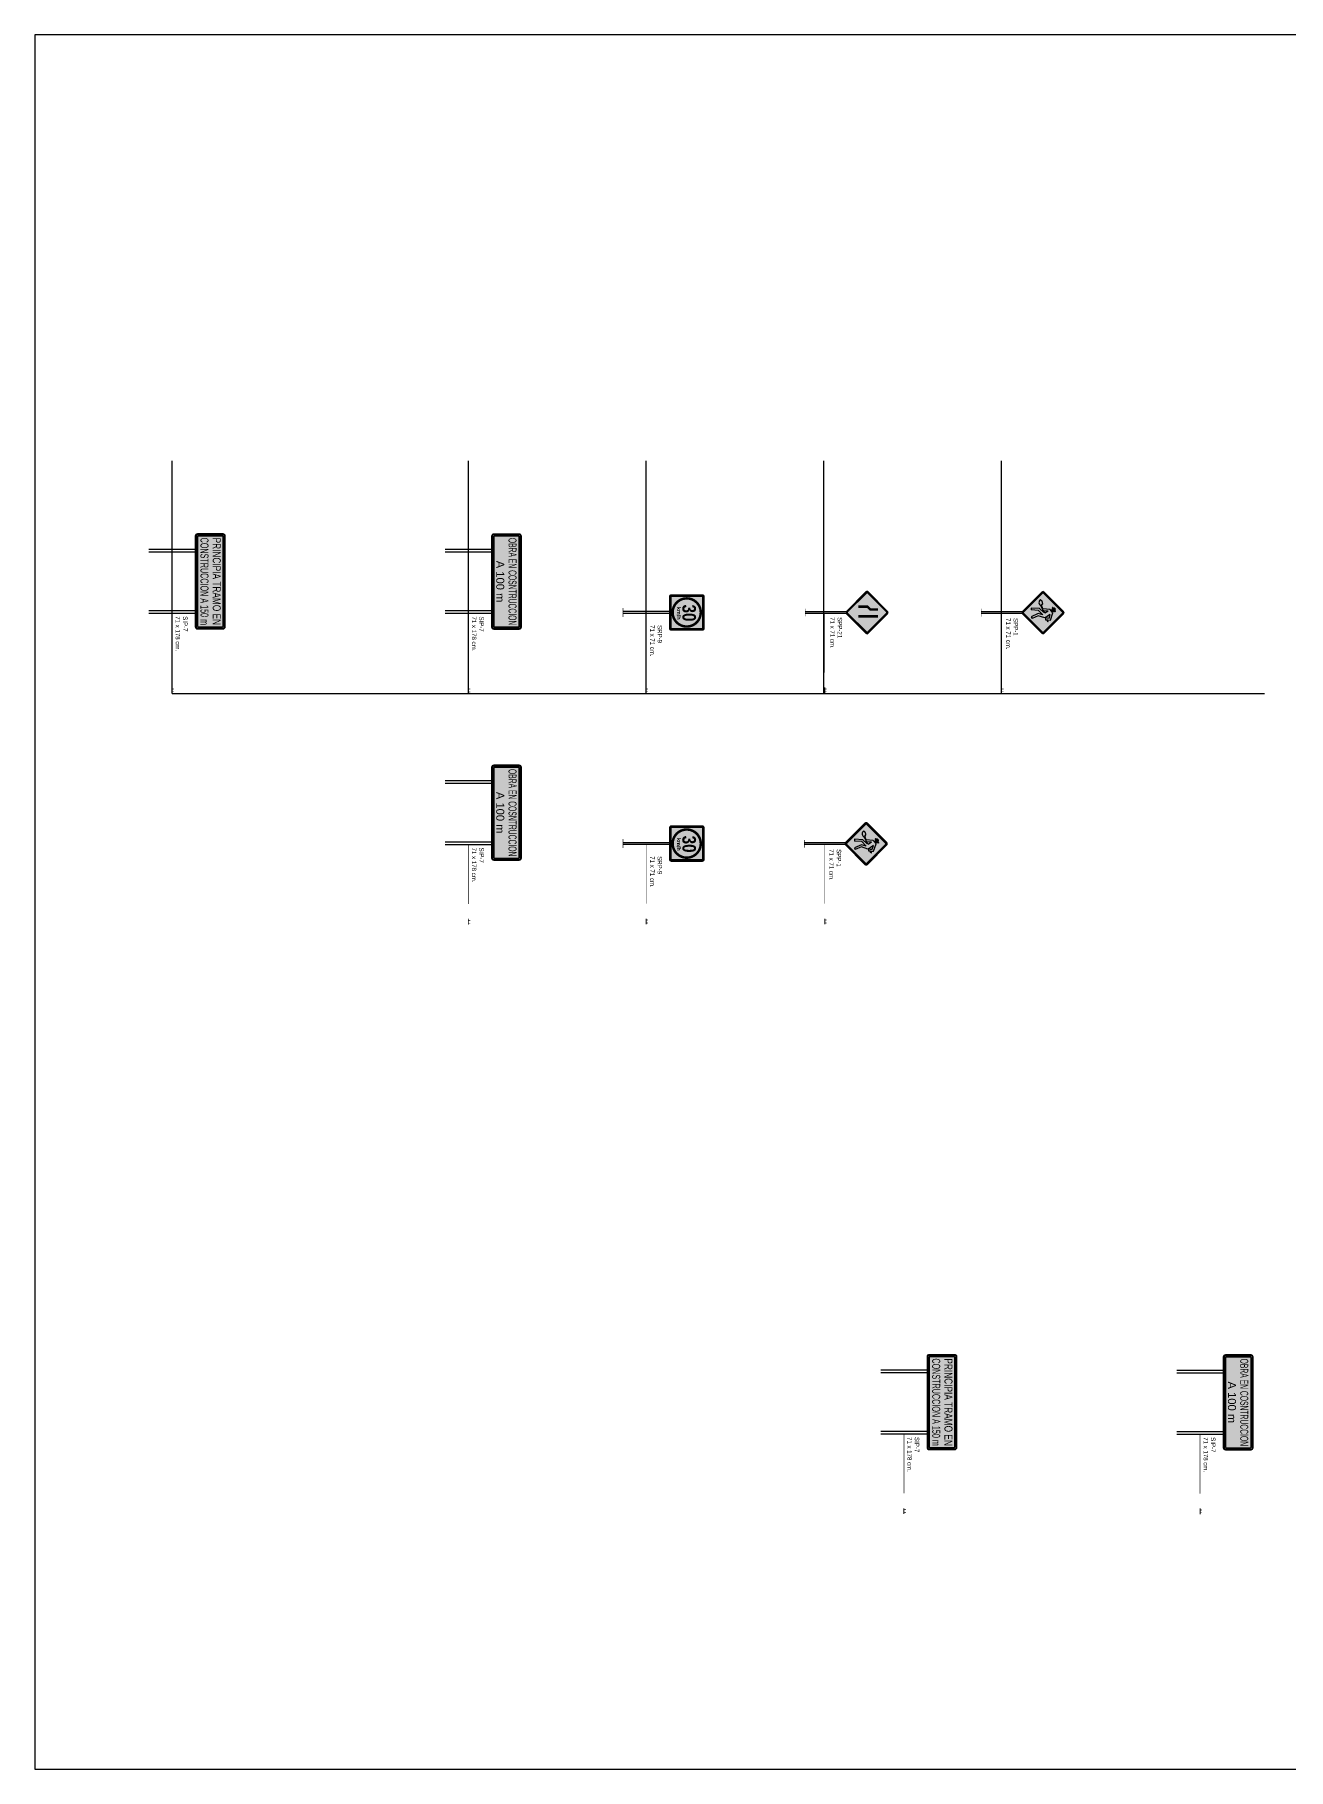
# Model space of a CAD drawing. Header units: metres. Extents: x 668617 to 675126, y 2286318 to 2293677.
# Drawn here: x 668990 to 669201.5, y 2286318.3 to 2286611 of the extents above; entities that cross this region are included whole.
import ezdxf
from ezdxf.enums import TextEntityAlignment as Align

# ---------------------------------------------------------------- set-up
doc = ezdxf.new("R2010")
doc.units = ezdxf.units.M
doc.header["$MEASUREMENT"] = 0
doc.linetypes.add('HIDDEN', pattern=[0.375, 0.25, -0.125])
for name, color, linetype in [('0_GUIA', 6, 'Continuous'), ('0_UBICACION_SPO', 251, 'Continuous'), ('PTRD', 7, 'Continuous'), ('SIP-07_A', 7, 'Continuous'), ('SIP-07_B', 7, 'Continuous'), ('SPP-00_OBRAS_EN_EL_CAMINO', 7, 'Continuous'), ('SPP-1', 7, 'Continuous'), ('SPP-2', 7, 'Continuous'), ('SPP-21', 7, 'Continuous'), ('SPP-21_DERECHA', 7, 'Continuous'), ('SR9', 7, 'Continuous'), ('TEXTO ESPEC', 7, 'Continuous')]:
    doc.layers.add(name, color=color, linetype=linetype)
doc.styles.add('Arial', font='arial.ttf')
doc.styles.add('Arial Narrow', font='ARIALN.TTF', dxfattribs={"height": 2.5})
doc.styles.get("Standard").update_dxf_attribs({"font": 'arial.ttf'})

# ---------------------------------------------------------------- blocks, each defined once
blk = doc.blocks.new('PTRD')
at = {"layer": 'PTRD'}
for points, const_width in [([(-1, 0), (1, 0)], 0.26), ([(-0.49, 0), (-0.49, 0.67)], 0.195), ([(0.51, 0), (0.51, 0.67)], 0.195)]:
    blk.add_lwpolyline(points, dxfattribs=dict(at, const_width=const_width))
blk = doc.blocks.new('SPP-1')
at = {"layer": 'SPP-00_OBRAS_EN_EL_CAMINO', "true_color": 0xf05222}
h = blk.add_hatch(color=20, dxfattribs=at)
h.dxf.hatch_style = 1
edge = h.paths.add_edge_path()
edge.add_line((0.66, 23.21), (11.59, 34.13))
edge.add_arc((10.93, 34.8), 0.935, 315, 405)
edge.add_line((11.59, 35.46), (0.66, 46.38))
edge.add_arc((0, 45.72), 0.935, 45, 135)
edge.add_line((-0.66, 46.38), (-11.59, 35.46))
edge.add_arc((-10.93, 34.8), 0.935, 135, 225)
edge.add_line((-11.59, 34.13), (-0.66, 23.21))
edge.add_arc((0, 23.87), 0.935, 225, 315)
edge = h.paths.add_edge_path(flags=16)
edge.add_line((0.48, 23.39), (11.4, 34.32))
edge.add_arc((10.93, 34.8), 0.672, 315, 405)
edge.add_line((11.4, 35.27), (0.48, 46.2))
edge.add_arc((0, 45.72), 0.672, 45, 135)
edge.add_line((-0.48, 46.2), (-11.4, 35.27))
edge.add_arc((-10.93, 34.8), 0.672, 135, 225)
edge.add_line((-11.4, 34.32), (-0.48, 23.39))
edge.add_arc((0, 23.87), 0.672, 225, 315)
at = {"layer": 'SPP-00_OBRAS_EN_EL_CAMINO'}
h = blk.add_hatch(color=256, dxfattribs=at)
h.dxf.hatch_style = 1
edge = h.paths.add_edge_path()
edge.add_line((0.48, 23.39), (11.4, 34.32))
edge.add_arc((10.93, 34.8), 0.672, 315, 405)
edge.add_line((11.4, 35.27), (0.48, 46.2))
edge.add_arc((0, 45.72), 0.672, 45, 135)
edge.add_line((-0.48, 46.2), (-11.4, 35.27))
edge.add_arc((-10.93, 34.8), 0.672, 135, 225)
edge.add_line((-11.4, 34.32), (-0.48, 23.39))
edge.add_arc((0, 23.87), 0.672, 225, 315)
edge = h.paths.add_edge_path(flags=16)
edge.add_line((0.17, 23.7), (11.09, 34.63))
edge.add_arc((10.93, 34.8), 0.235, 315, 405)
edge.add_line((11.09, 34.96), (0.17, 45.89))
edge.add_arc((0, 45.72), 0.235, 45, 135)
edge.add_line((-0.17, 45.89), (-11.09, 34.96))
edge.add_arc((-10.93, 34.8), 0.235, 135, 225)
edge.add_line((-11.09, 34.63), (-0.17, 23.7))
edge.add_arc((0, 23.87), 0.235, 225, 315)
at = {"layer": 'SPP-00_OBRAS_EN_EL_CAMINO', "true_color": 0xf05222}
h = blk.add_hatch(color=20, dxfattribs=at)
h.dxf.hatch_style = 1
edge = h.paths.add_edge_path()
edge.add_line((0.17, 23.7), (11.09, 34.63))
edge.add_arc((10.93, 34.8), 0.235, 315, 405)
edge.add_line((11.09, 34.96), (0.17, 45.89))
edge.add_arc((0, 45.72), 0.235, 45, 135)
edge.add_line((-0.17, 45.89), (-11.09, 34.96))
edge.add_arc((-10.93, 34.8), 0.235, 135, 225)
edge.add_line((-11.09, 34.63), (-0.17, 23.7))
edge.add_arc((0, 23.87), 0.235, 225, 315)
at = {"layer": 'SPP-00_OBRAS_EN_EL_CAMINO', "linetype": 'Continuous'}
h = blk.add_hatch(color=256, dxfattribs=at)
edge = h.paths.add_edge_path()
edge.add_line((1.3, 34.72), (0.57, 32.11))
edge.add_line((0.57, 32.11), (2.29, 28.2))
edge.add_line((2.29, 28.2), (3.27, 28.64))
edge.add_line((3.27, 28.64), (1.72, 32.15))
edge.add_line((1.72, 32.15), (2.98, 35.73))
edge.add_line((2.98, 35.73), (2.58, 36.36))
edge.add_line((2.58, 36.36), (2.94, 36.51))
edge.add_line((2.94, 36.51), (2.92, 36.15))
edge.add_line((2.92, 36.15), (4, 36.15))
edge.add_line((4, 36.15), (4.06, 36.96))
edge.add_line((4.06, 36.96), (5.22, 37.44))
edge.add_line((5.22, 37.44), (5.09, 37.77))
edge.add_line((5.09, 37.77), (4.09, 37.36))
edge.add_line((4.09, 37.36), (4.2, 38.96))
edge.add_line((4.2, 38.96), (0.09, 40.33))
edge.add_line((0.09, 40.33), (-1.83, 38.82))
edge.add_line((-1.83, 38.82), (-2.21, 34.79))
edge.add_line((-2.21, 34.79), (-4.16, 34))
edge.add_line((-4.16, 34), (-4.45, 34.37))
edge.add_line((-4.45, 34.37), (-4.73, 34.13))
edge.add_line((-4.73, 34.13), (-4.85, 34.53))
edge.add_ellipse((-5.49, 33.24), major_axis=(1.53, 0.28), ratio=0.897314, start_angle=56.4691, end_angle=58.76571)
edge.add_line((-4.91, 34.55), (-5.33, 34.62))
edge.add_line((-5.33, 34.62), (-5.39, 34.44))
edge.add_line((-5.39, 34.44), (-5.65, 34.6))
edge.add_line((-5.65, 34.6), (-6.23, 34.4))
edge.add_line((-6.23, 34.4), (-6.23, 34.16))
edge.add_line((-6.23, 34.16), (-6.49, 34.26))
edge.add_line((-6.49, 34.26), (-6.77, 33.98))
edge.add_ellipse((-5.49, 33.24), major_axis=(1.53, 0.28), ratio=0.897314, start_angle=136.44515, end_angle=137.20853)
edge.add_line((-6.78, 33.96), (-6.9, 33.64))
edge.add_line((-6.9, 33.64), (-7.33, 33.45))
edge.add_arc((-5.62, 34.57), 2.05, 213.18838, 295.96922)
edge.add_arc((-5.62, 34.57), 2.05, 295.96922, 337.46997)
edge.add_line((-3.73, 33.78), (-1.96, 34.51))
edge.add_line((-1.96, 34.51), (-1.16, 34.51))
edge.add_line((-1.16, 34.51), (-1.13, 34.84))
edge.add_line((-1.13, 34.84), (-0.01, 35.3))
edge.add_line((-0.01, 35.3), (-2.3, 32.83))
edge.add_line((-2.3, 32.83), (-2.59, 28.2))
edge.add_line((-2.59, 28.2), (-1.51, 28.2))
edge.add_line((-1.51, 28.2), (-1.25, 32.34))
edge.add_line((-1.25, 32.34), (1.3, 34.72))
h.paths.add_polyline_path([(0.36, 35.84), (-1.09, 35.25), (-0.85, 37.77)], flags=16)
h.paths.add_polyline_path([(2.39, 36.67), (0.99, 38.9), (3.07, 38.21), (2.97, 36.91)], flags=16)
blk.add_hatch(color=256, dxfattribs=at).paths.add_polyline_path([(-0.81, 41.35, -1.00001), (-2.43, 40.16), (-2.82, 39.88), (-2.96, 40.07), (-2.55, 40.37, -0.785), (-0.97, 41.53), (-0.56, 41.83), (-0.42, 41.63)])
at = {"layer": 'SPP-00_OBRAS_EN_EL_CAMINO'}
for p, q in [((-2.96, 40.07), (-2.55, 40.37)), ((-2.96, 40.07), (-2.82, 39.88)), ((-2.82, 39.88), (-2.43, 40.16)), ((0.09, 40.33), (-1.83, 38.82)), ((-0.97, 41.53), (-0.56, 41.83)), ((-0.81, 41.35), (-0.42, 41.63)), ((-0.56, 41.83), (-0.42, 41.63)), ((4.2, 38.96), (0.09, 40.33)), ((-2.21, 34.79), (-4.16, 34)), ((-1.96, 34.51), (-3.73, 33.78)), ((-2.3, 32.83), (-2.59, 28.2)), ((-2.3, 32.83), (-0.01, 35.3)), ((-1.83, 38.82), (-2.21, 34.79)), ((-1.96, 34.51), (-1.16, 34.51)), ((-1.25, 32.34), (-1.51, 28.2)), ((-1.25, 32.34), (1.3, 34.72)), ((-1.13, 34.84), (-1.16, 34.51)), ((-0.01, 35.3), (-1.13, 34.84)), ((-0.85, 37.77), (-1.09, 35.25)), ((0.36, 35.84), (-1.09, 35.25)), ((-0.85, 37.77), (0.36, 35.84)), ((1.3, 34.72), (0.57, 32.11)), ((0.57, 32.11), (2.29, 28.2)), ((3.07, 38.21), (0.99, 38.9)), ((0.99, 38.9), (2.39, 36.67)), ((2.98, 35.73), (1.72, 32.15)), ((1.72, 32.15), (3.27, 28.64)), ((2.97, 36.91), (2.39, 36.67)), ((2.94, 36.51), (2.58, 36.36)), ((2.58, 36.36), (2.98, 35.73)), ((2.92, 36.15), (2.94, 36.51)), ((2.92, 36.15), (4, 36.15)), ((2.97, 36.91), (3.07, 38.21)), ((4, 36.15), (4.06, 36.96)), ((5.22, 37.44), (4.06, 36.96)), ((4.09, 37.36), (4.2, 38.96)), ((5.09, 37.77), (4.09, 37.36)), ((5.09, 37.77), (5.22, 37.44)), ((-2.59, 28.2), (-1.51, 28.2)), ((-0.44, 23.04), (-0.44, 0)), ((0.44, 23.04), (0.44, 0)), ((2.29, 28.2), (3.27, 28.64))]:
    blk.add_line(p, q, dxfattribs=at)
at = {"layer": 'SPP-00_OBRAS_EN_EL_CAMINO', "color": 18, "true_color": 0x000000}
blk.add_lwpolyline([(0.66, 23.21), (11.59, 34.13, 0.414214), (11.59, 35.46), (0.66, 46.38, 0.414214), (-0.66, 46.38), (-11.59, 35.46, 0.414214), (-11.59, 34.13), (-0.66, 23.21, 0.414214)], format="xyb", close=True, dxfattribs=at)
at = {"layer": 'SPP-00_OBRAS_EN_EL_CAMINO', "color": 30}
for points in [[(0.48, 23.39), (11.4, 34.32, 0.414214), (11.4, 35.27), (0.48, 46.2, 0.414214), (-0.48, 46.2), (-11.4, 35.27, 0.414214), (-11.4, 34.32), (-0.48, 23.39, 0.414214)], [(0.17, 23.7), (11.09, 34.63, 0.414214), (11.09, 34.96), (0.17, 45.89, 0.414214), (-0.17, 45.89), (-11.09, 34.96, 0.414214), (-11.09, 34.63), (-0.17, 23.7, 0.414214)]]:
    blk.add_lwpolyline(points, format="xyb", close=True, dxfattribs=at)
at = {"layer": 'SPP-00_OBRAS_EN_EL_CAMINO'}
blk.add_lwpolyline([(-4.16, 34), (-4.45, 34.37), (-4.73, 34.13), (-4.86, 34.54), (-5.33, 34.62), (-5.39, 34.44), (-5.65, 34.6), (-6.23, 34.4), (-6.23, 34.16), (-6.49, 34.26), (-6.78, 33.97), (-6.9, 33.64), (-7.33, 33.45)], dxfattribs=at)
at = {"layer": 'SPP-00_OBRAS_EN_EL_CAMINO', "const_width": 0.328}
blk.add_lwpolyline([(2.19, 0), (-2.19, 0)], dxfattribs=at)
at = {"layer": 'SPP-00_OBRAS_EN_EL_CAMINO'}
for centre, radius, start, end in [((-1.62, 40.76), 1.01, 49.9817, 202.50934), ((-1.62, 40.76), 1.01, 216.24552, 36.24552), ((-5.62, 34.57), 2.05, 213.18838, 337.46997)]:
    blk.add_arc(centre, radius, start, end, dxfattribs=at)
at = {"layer": 'SPP-00_OBRAS_EN_EL_CAMINO', "extrusion": (0, 0, -1)}
for start_param, end_param in [(3.888445, 3.901768), (5.25753, 5.297614)]:
    blk.add_ellipse((-5.49, 33.24), major_axis=(1.53, 0.28), ratio=0.897314, start_param=start_param, end_param=end_param, dxfattribs=at)
blk = doc.blocks.new('Hombres trabajando')
at = {"layer": 'SPP-1'}
blk.add_blockref('SPP-1', (2.1875, 0), dxfattribs=at)
blk = doc.blocks.new('SIP07_A')
at = {"layer": 'SIP-07_A', "true_color": 0xf05222}
h = blk.add_hatch(color=20, dxfattribs=at)
h.dxf.hatch_style = 1
h.paths.add_polyline_path([(-8.5, 5.6, 0.414214), (-8.9, 5.2), (-8.9, 0.4, 0.414214), (-8.5, 0), (8.5, 0, 0.414214), (8.9, 0.4), (8.9, 5.2, 0.414214), (8.5, 5.6)])
h.paths.add_polyline_path([(8.55, 5.45, -0.414214), (8.75, 5.25), (8.75, 0.35, -0.414214), (8.55, 0.15), (-8.55, 0.15, -0.414214), (-8.75, 0.35), (-8.75, 5.25, -0.414214), (-8.55, 5.45)], flags=16)
h.paths.add_polyline_path([(8.4, 5.2, -0.414214), (8.5, 5.1), (8.5, 0.5, -0.414214), (8.4, 0.4), (-8.4, 0.4, -0.414214), (-8.5, 0.5), (-8.5, 5.1, -0.414214), (-8.4, 5.2)], flags=0)
at = {"layer": 'SIP-07_A'}
h = blk.add_hatch(color=256, dxfattribs=at)
h.dxf.hatch_style = 1
h.paths.add_polyline_path([(-8.55, 5.45, 0.414214), (-8.75, 5.25), (-8.75, 0.35, 0.414214), (-8.55, 0.15), (8.55, 0.15, 0.414214), (8.75, 0.35), (8.75, 5.25, 0.414214), (8.55, 5.45)])
h.paths.add_polyline_path([(8.4, 5.2, -0.414214), (8.5, 5.1), (8.5, 0.5, -0.414214), (8.4, 0.4), (-8.4, 0.4, -0.414214), (-8.5, 0.5), (-8.5, 5.1, -0.414214), (-8.4, 5.2)], flags=16)
at = {"layer": 'SIP-07_A', "true_color": 0xf05222}
h = blk.add_hatch(color=20, dxfattribs=at)
h.dxf.hatch_style = 1
h.paths.add_polyline_path([(-8.4, 5.2, 0.414214), (-8.5, 5.1), (-8.5, 0.5, 0.414214), (-8.4, 0.4), (8.4, 0.4, 0.414214), (8.5, 0.5), (8.5, 5.1, 0.414214), (8.4, 5.2)])
at = {"layer": 'SIP-07_A'}
for p, q in [((-6, 0), (-6, -8.69)), ((-5.5, 0), (-5.5, -8.69)), ((5.5, 0), (5.5, -8.69)), ((6, 0), (6, -8.69))]:
    blk.add_line(p, q, dxfattribs=at)
at = {"layer": 'SIP-07_A', "color": 30}
for points in [[(-8.5, 0), (8.5, 0, 0.414214), (8.9, 0.4), (8.9, 5.2, 0.414214), (8.5, 5.6), (-8.5, 5.6, 0.414214), (-8.9, 5.2), (-8.9, 0.4, 0.414214)], [(-8.55, 0.15), (8.55, 0.15, 0.414214), (8.75, 0.35), (8.75, 5.25, 0.414214), (8.55, 5.45), (-8.55, 5.45, 0.414214), (-8.75, 5.25), (-8.75, 0.35, 0.414214)]]:
    blk.add_lwpolyline(points, format="xyb", close=True, dxfattribs=at)
at = {"layer": 'SIP-07_A'}
blk.add_lwpolyline([(-8.4, 0.4), (8.4, 0.4, 0.414214), (8.5, 0.5), (8.5, 5.1, 0.414214), (8.4, 5.2), (-8.4, 5.2, 0.414214), (-8.5, 5.1), (-8.5, 0.5, 0.414214)], format="xyb", close=True, dxfattribs=at)
at = {"layer": 'SIP-07_A', "color": 250, "style": 'Arial', "width": 2.347776}
for p, p2 in [((-8.2, 3.27), (8.2, 3.27)), ((-8.2, 0.97), (8.2, 0.97))]:
    blk.add_attdef('TEXTO', text='', height=1.5, dxfattribs=at).set_placement(p, p2, align=Align.FIT)
blk = doc.blocks.new('Principia tramo 150')
at = {"layer": 'SIP-07_A'}
ref = blk.add_blockref('SIP07_A', (18, 26.06), dxfattribs=dict(at, xscale=3, yscale=3, zscale=3))
ref.add_attrib('TEXTO', 'PRINCIPIA TRAMO EN', dxfattribs={"height": 4.5, "style": 'Arial', "width": 0.741363}).set_placement((-6.6, 35.87), (42.6, 35.87), align=Align.FIT)
ref.add_attrib('TEXTO', 'CONSTRUCCION A 150 m', dxfattribs={"height": 4.5, "style": 'Arial', "width": 0.643163}).set_placement((-6.6, 28.97), (42.6, 28.97), align=Align.FIT)
blk = doc.blocks.new('SIP07_B')
at = {"layer": 'SIP-07_B', "true_color": 0xf05222}
h = blk.add_hatch(color=20, dxfattribs=at)
h.dxf.hatch_style = 1
h.paths.add_polyline_path([(-8.5, 5.6, 0.414214), (-8.9, 5.2), (-8.9, 0.4, 0.414214), (-8.5, 0), (8.5, 0, 0.414214), (8.9, 0.4), (8.9, 5.2, 0.414214), (8.5, 5.6)])
h.paths.add_polyline_path([(8.55, 5.45, -0.414214), (8.75, 5.25), (8.75, 0.35, -0.414214), (8.55, 0.15), (-8.55, 0.15, -0.414214), (-8.75, 0.35), (-8.75, 5.25, -0.414214), (-8.55, 5.45)], flags=16)
h.paths.add_polyline_path([(8.4, 5.2, -0.414214), (8.5, 5.1), (8.5, 0.5, -0.414214), (8.4, 0.4), (-8.4, 0.4, -0.414214), (-8.5, 0.5), (-8.5, 5.1, -0.414214), (-8.4, 5.2)], flags=0)
at = {"layer": 'SIP-07_B'}
h = blk.add_hatch(color=256, dxfattribs=at)
h.dxf.hatch_style = 1
h.paths.add_polyline_path([(-8.55, 5.45, 0.414214), (-8.75, 5.25), (-8.75, 0.35, 0.414214), (-8.55, 0.15), (8.55, 0.15, 0.414214), (8.75, 0.35), (8.75, 5.25, 0.414214), (8.55, 5.45)])
h.paths.add_polyline_path([(8.4, 5.2, -0.414214), (8.5, 5.1), (8.5, 0.5, -0.414214), (8.4, 0.4), (-8.4, 0.4, -0.414214), (-8.5, 0.5), (-8.5, 5.1, -0.414214), (-8.4, 5.2)], flags=16)
at = {"layer": 'SIP-07_B', "true_color": 0xf05222}
h = blk.add_hatch(color=20, dxfattribs=at)
h.dxf.hatch_style = 1
h.paths.add_polyline_path([(-8.4, 5.2, 0.414214), (-8.5, 5.1), (-8.5, 0.5, 0.414214), (-8.4, 0.4), (8.4, 0.4, 0.414214), (8.5, 0.5), (8.5, 5.1, 0.414214), (8.4, 5.2)])
at = {"layer": 'SIP-07_B'}
for p, q in [((-6, 0), (-6, -8.69)), ((-5.5, 0), (-5.5, -8.69)), ((5.5, 0), (5.5, -8.69)), ((6, 0), (6, -8.69))]:
    blk.add_line(p, q, dxfattribs=at)
at = {"layer": 'SIP-07_B', "color": 30}
for points in [[(-8.5, 0), (8.5, 0, 0.414214), (8.9, 0.4), (8.9, 5.2, 0.414214), (8.5, 5.6), (-8.5, 5.6, 0.414214), (-8.9, 5.2), (-8.9, 0.4, 0.414214)], [(-8.55, 0.15), (8.55, 0.15, 0.414214), (8.75, 0.35), (8.75, 5.25, 0.414214), (8.55, 5.45), (-8.55, 5.45, 0.414214), (-8.75, 5.25), (-8.75, 0.35, 0.414214)]]:
    blk.add_lwpolyline(points, format="xyb", close=True, dxfattribs=at)
at = {"layer": 'SIP-07_B'}
blk.add_lwpolyline([(-8.4, 0.4), (8.4, 0.4, 0.414214), (8.5, 0.5), (8.5, 5.1, 0.414214), (8.4, 5.2), (-8.4, 5.2, 0.414214), (-8.5, 5.1), (-8.5, 0.5, 0.414214)], format="xyb", close=True, dxfattribs=at)
at = {"layer": 'SIP-07_B', "style": 'Arial', "width": 2.347776}
blk.add_attdef('TEXTO', text='', height=1.5, dxfattribs=at).set_placement((-8.2, 3.18), (8.2, 3.18), align=Align.FIT)
at = {"layer": 'SIP-07_B', "style": 'Arial'}
blk.add_attdef('TEXTO', text='', height=1.5, dxfattribs=at).set_placement((0, 0.88), align=Align.CENTER)
blk = doc.blocks.new('OBRA 100')
at = {"layer": 'SIP-07_B'}
ref = blk.add_blockref('SIP07_B', (18, 26.06), dxfattribs=dict(at, xscale=3, yscale=3, zscale=3))
ref.add_attrib('TEXTO', 'OBRA EN COSNTRUCCION', dxfattribs={"height": 4.5, "style": 'Arial', "width": 0.604566}).set_placement((-6.6, 35.6), (42.6, 35.6), align=Align.FIT)
ref.add_attrib('TEXTO', 'A 100 m', dxfattribs={"height": 4.5, "style": 'Arial'}).set_placement((18, 28.7), align=Align.CENTER)
blk = doc.blocks.new('SR9-30')
at = {"linetype": 'Continuous', "true_color": 0xffffff}
h = blk.add_hatch(color=7, dxfattribs=at)
h.dxf.hatch_style = 1
edge = h.paths.add_edge_path()
edge.add_line((-4.9, 22.37), (-4.9, 13.63))
edge.add_arc((-4.37, 13.63), 0.528, 180, 270)
edge.add_line((-4.37, 13.1), (4.37, 13.1))
edge.add_arc((4.37, 13.63), 0.528, 270, 360)
edge.add_line((4.9, 13.63), (4.9, 22.37))
edge.add_arc((4.37, 22.37), 0.528, 0, 90)
edge.add_line((4.37, 22.9), (-4.37, 22.9))
edge.add_arc((-4.37, 22.37), 0.528, 90, 180)
at = {"layer": 'SR9', "linetype": 'Continuous'}
h = blk.add_hatch(color=256, dxfattribs=at)
h.dxf.hatch_style = 1
h.paths.add_polyline_path([(4.75, 22.37, 0.414214), (4.37, 22.75), (-4.37, 22.75, 0.414214), (-4.75, 22.37), (-4.75, 13.63, 0.414214), (-4.37, 13.25), (4.37, 13.25, 0.414214), (4.75, 13.63)])
h.paths.add_polyline_path([(4.5, 13.63, -0.414214), (4.37, 13.5), (-4.37, 13.5, -0.414214), (-4.5, 13.63), (-4.5, 22.37, -0.414214), (-4.37, 22.5), (4.37, 22.5, -0.414214), (4.5, 22.37)], flags=16)
at = {"layer": 'SR9'}
for p, q in [((-0.25, 13.1), (-0.25, 0)), ((0.25, 13.1), (0.25, 0))]:
    blk.add_line(p, q, dxfattribs=at)
for points in [[(-4.9, 22.37), (-4.9, 13.63, 0.414214), (-4.37, 13.1), (4.37, 13.1, 0.414214), (4.9, 13.63), (4.9, 22.37, 0.414214), (4.37, 22.9), (-4.37, 22.9, 0.414214)], [(-4.75, 22.37), (-4.75, 13.63, 0.414214), (-4.37, 13.25), (4.37, 13.25, 0.414214), (4.75, 13.63), (4.75, 22.37, 0.414214), (4.37, 22.75), (-4.37, 22.75, 0.414214)], [(-4.5, 22.37), (-4.5, 13.63, 0.414214), (-4.37, 13.5), (4.37, 13.5, 0.414214), (4.5, 13.63), (4.5, 22.37, 0.414214), (4.37, 22.5), (-4.37, 22.5, 0.414214)]]:
    blk.add_lwpolyline(points, format="xyb", close=True, dxfattribs=at)
at = {"layer": 'SR9', "color": 12, "true_color": 0xdb0000, "const_width": 0.702}
blk.add_lwpolyline([(-3.96, 17.96, 1), (3.96, 17.96, 1)], format="xyb", close=True, dxfattribs=at)
at = {"layer": 'SR9', "const_width": 0.2}
blk.add_lwpolyline([(-1.25, 0), (1.25, 0)], dxfattribs=at)
at = {"linetype": 'Continuous', "attachment_point": 1}
for s, width, insert, char_height in [('{\\fArial|b1|i0|c0|p34;\\W0.8;30}', 5.8907, (-2.23, 20.57), 3.8246), ('{\\fArial|b1|i0|c0|p34;km/h}', 3.5516, (-1.58, 16.3), 1.1)]:
    blk.add_mtext_dynamic_manual_height_columns(s, width=width, gutter_width=12.5, heights=[0], dxfattribs=dict(at, insert=insert, char_height=char_height))
blk = doc.blocks.new('SPP21 DER')
at = {"layer": 'SPP-21_DERECHA', "true_color": 0xf05222}
h = blk.add_hatch(color=20, dxfattribs=at)
h.dxf.hatch_style = 1
edge = h.paths.add_edge_path()
edge.add_line((-0.66, 23.21), (-11.59, 34.13))
edge.add_arc((-10.93, 34.8), 0.935, 135, 225, ccw=False)
edge.add_line((-11.59, 35.46), (-0.66, 46.38))
edge.add_arc((0, 45.72), 0.935, 45, 135, ccw=False)
edge.add_line((0.66, 46.38), (11.59, 35.46))
edge.add_arc((10.93, 34.8), 0.935, -45, 45, ccw=False)
edge.add_line((11.59, 34.13), (0.66, 23.21))
edge.add_arc((0, 23.87), 0.935, 225, 315, ccw=False)
edge = h.paths.add_edge_path(flags=16)
edge.add_line((-0.48, 23.39), (-11.4, 34.32))
edge.add_arc((-10.93, 34.8), 0.672, 135, 225, ccw=False)
edge.add_line((-11.4, 35.27), (-0.48, 46.2))
edge.add_arc((0, 45.72), 0.672, 45, 135, ccw=False)
edge.add_line((0.48, 46.2), (11.4, 35.27))
edge.add_arc((10.93, 34.8), 0.672, -45, 45, ccw=False)
edge.add_line((11.4, 34.32), (0.48, 23.39))
edge.add_arc((0, 23.87), 0.672, 225, 315, ccw=False)
at = {"layer": 'SPP-21_DERECHA'}
h = blk.add_hatch(color=256, dxfattribs=at)
h.dxf.hatch_style = 1
edge = h.paths.add_edge_path()
edge.add_line((-0.48, 23.39), (-11.4, 34.32))
edge.add_arc((-10.93, 34.8), 0.672, 135, 225, ccw=False)
edge.add_line((-11.4, 35.27), (-0.48, 46.2))
edge.add_arc((0, 45.72), 0.672, 45, 135, ccw=False)
edge.add_line((0.48, 46.2), (11.4, 35.27))
edge.add_arc((10.93, 34.8), 0.672, -45, 45, ccw=False)
edge.add_line((11.4, 34.32), (0.48, 23.39))
edge.add_arc((0, 23.87), 0.672, 225, 315, ccw=False)
edge = h.paths.add_edge_path(flags=16)
edge.add_line((-0.17, 23.7), (-11.09, 34.63))
edge.add_arc((-10.93, 34.8), 0.235, 135, 225, ccw=False)
edge.add_line((-11.09, 34.96), (-0.17, 45.89))
edge.add_arc((0, 45.72), 0.235, 45, 135, ccw=False)
edge.add_line((0.17, 45.89), (11.09, 34.96))
edge.add_arc((10.93, 34.8), 0.235, -45, 45, ccw=False)
edge.add_line((11.09, 34.63), (0.17, 23.7))
edge.add_arc((0, 23.87), 0.235, 225, 315, ccw=False)
at = {"layer": 'SPP-21_DERECHA', "true_color": 0xf05222}
h = blk.add_hatch(color=20, dxfattribs=at)
h.dxf.hatch_style = 1
edge = h.paths.add_edge_path()
edge.add_line((-0.17, 23.7), (-11.09, 34.63))
edge.add_arc((-10.93, 34.8), 0.235, 135, 225, ccw=False)
edge.add_line((-11.09, 34.96), (-0.17, 45.89))
edge.add_arc((0, 45.72), 0.235, 45, 135, ccw=False)
edge.add_line((0.17, 45.89), (11.09, 34.96))
edge.add_arc((10.93, 34.8), 0.235, -45, 45, ccw=False)
edge.add_line((11.09, 34.63), (0.17, 23.7))
edge.add_arc((0, 23.87), 0.235, 225, 315, ccw=False)
at = {"layer": 'SPP-21_DERECHA'}
for p, q in [((-0.44, 23.04), (-0.44, 22.06)), ((-0.44, 22.06), (-0.44, 0)), ((0.44, 23.04), (0.44, 0)), ((0.44, 22.93), (0.44, 22.06))]:
    blk.add_line(p, q, dxfattribs=at)
at = {"layer": 'SPP-21_DERECHA', "color": 18, "true_color": 0x000000}
blk.add_lwpolyline([(-0.66, 23.21), (-11.59, 34.13, -0.414214), (-11.59, 35.46), (-0.66, 46.38, -0.414214), (0.66, 46.38), (11.59, 35.46, -0.414214), (11.59, 34.13), (0.66, 23.21, -0.414214)], format="xyb", close=True, dxfattribs=at)
at = {"layer": 'SPP-21_DERECHA', "color": 30}
for points in [[(-0.48, 23.39), (-11.4, 34.32, -0.414214), (-11.4, 35.27), (-0.48, 46.2, -0.414214), (0.48, 46.2), (11.4, 35.27, -0.414214), (11.4, 34.32), (0.48, 23.39, -0.414214)], [(-0.17, 23.7), (-11.09, 34.63, -0.414214), (-11.09, 34.96), (-0.17, 45.89, -0.414214), (0.17, 45.89), (11.09, 34.96, -0.414214), (11.09, 34.63), (0.17, 23.7, -0.414214)]]:
    blk.add_lwpolyline(points, format="xyb", close=True, dxfattribs=at)
at = {"layer": 'SPP-21_DERECHA'}
for points, const_width in [([(-2.14, 41.04), (-2.14, 29.82)], 1.41), ([(3.32, 29.86), (3.32, 35.08), (1.67, 36.76), (1.67, 41.04)], 1.33), ([(2.19, 0), (-2.19, 0)], 0.329)]:
    blk.add_lwpolyline(points, dxfattribs=dict(at, const_width=const_width))
blk = doc.blocks.new('disminucion carril der')
at = {"layer": 'SPP-21'}
blk.add_blockref('SPP21 DER', (2.1875, 0), dxfattribs=at)

msp = doc.modelspace()

# ---------------------------------------------------------------- linework, layer by layer
at = {"layer": '0_GUIA', "color": 6}
msp.add_lwpolyline([(669393.98392, 2286610.97766), (668989.95036, 2286610.97766), (668989.95036, 2286318.27547), (669393.98392, 2286318.27547)], close=True, dxfattribs=at)
for points in [[(669013.15406, 2286499.82851), (669013.15406, 2286539.06326)], [(669063.15406, 2286499.82851), (669063.15406, 2286539.06326)], [(669093.15406, 2286499.82851), (669093.15406, 2286539.06326)], [(669123.15406, 2286499.82851), (669123.15406, 2286539.06326)], [(669153.15406, 2286499.82851), (669153.15406, 2286539.06326)], [(669013.15406, 2286499.82851), (669197.5, 2286499.82851)]]:
    msp.add_lwpolyline(points, dxfattribs=at)
at = {"layer": '0_UBICACION_SPO', "linetype": 'HIDDEN', "ltscale": 5, "const_width": 0.1}
for points in [[(669013.15406, 2286503.33218), (669013.15406, 2286513.33218)], [(669063.15405, 2286503.29816), (669063.15405, 2286513.29816)], [(669093.15406, 2286503.33218), (669093.15406, 2286513.33218)], [(669123.30812, 2286503.33218), (669123.30812, 2286513.33218)], [(669153.15406, 2286503.33218), (669153.15406, 2286513.33218)], [(669063.15405, 2286464.29816), (669063.15405, 2286474.29816)], [(669093.15406, 2286464.33218), (669093.15406, 2286474.33218)], [(669123.30812, 2286464.33218), (669123.30812, 2286474.33218)], [(669136.65406, 2286364.83218), (669136.65406, 2286374.83218)], [(669186.65405, 2286364.79816), (669186.65405, 2286374.79816)]]:
    msp.add_lwpolyline(points, dxfattribs=at)

# ---------------------------------------------------------------- block references
at = {"layer": '0_UBICACION_SPO', "xscale": -0.4999999999999998, "yscale": 0.4999999999999999, "zscale": 0.4999999999999999, "rotation": 270.0000000080215}
for p in [(669013.15406, 2286500.33034), (669063.15405, 2286500.29632), (669093.15406, 2286500.33034), (669123.30812, 2286500.33034), (669153.15406, 2286500.33034), (669063.15405, 2286461.29632), (669093.15406, 2286461.33034), (669123.30812, 2286461.33034), (669136.65406, 2286361.83034), (669186.65405, 2286361.79632)]:
    msp.add_blockref('PTRD', p, dxfattribs=at)
at = {"layer": 'SIP-07_A', "xscale": 0.3, "yscale": 0.3, "zscale": 0.3}
for name, p, rotation in [('Principia tramo 150', (669009.24347, 2286524.13138), 270.0000000093382), ('OBRA 100', (669059.24552, 2286524.09816), 270), ('OBRA 100', (669059.24552, 2286485.09816), 270), ('Principia tramo 150', (669132.74347, 2286385.63138), 270.0000000093382), ('OBRA 100', (669182.74552, 2286385.59816), 270)]:
    msp.add_blockref(name, p, dxfattribs=dict(at, rotation=rotation))
at = {"layer": 'SPP-2', "xscale": 0.3, "yscale": 0.3, "zscale": 0.3, "rotation": 270}
for p in [(669149.698, 2286514.10956), (669119.85206, 2286475.10956)]:
    msp.add_blockref('Hombres trabajando', p, dxfattribs=at)
at = {"layer": 'SPP-21', "xscale": -0.3, "yscale": 0.3, "zscale": 0.3, "rotation": 270.0000000194419}
msp.add_blockref('disminucion carril der', (669119.99961, 2286512.80718), dxfattribs=at)
at = {"layer": 'SR9', "linetype": 'Continuous', "xscale": 0.6, "yscale": 0.6, "zscale": 0.6, "rotation": 270}
for p in [(669089.22291, 2286513.48218), (669089.22291, 2286474.48218)]:
    msp.add_blockref('SR9-30', p, dxfattribs=at)

# ---------------------------------------------------------------- texts
at = {"layer": 'SIP-07_A', "ltscale": 0.1, "char_height": 0.75, "attachment_point": 1, "rotation": 270, "style": 'Arial Narrow'}
for insert in [(669015.7445, 2286512.84458), (669065.74449, 2286512.81056), (669065.74449, 2286473.81056), (669139.2445, 2286374.34458), (669189.24449, 2286374.31056)]:
    msp.add_mtext('SIP-7\\P71 x 178 cm.\\P         ', dxfattribs=dict(at, insert=insert))
at = {"layer": 'SR9', "ltscale": 0.1, "char_height": 0.75, "attachment_point": 1, "rotation": 270, "style": 'Arial Narrow'}
for insert in [(669095.83165, 2286511.35299), (669095.83165, 2286472.35299)]:
    msp.add_mtext('SRP-9\\P71 x 71 cm.  ', dxfattribs=dict(at, insert=insert))
at = {"layer": 'TEXTO ESPEC', "ltscale": 0.1, "char_height": 0.75, "attachment_point": 1, "rotation": 270, "style": 'Arial Narrow'}
for s, insert in [('SPP-21\\P71 x 71 cm.', (669126.22817, 2286512.688)), ('SPP-1\\P71 x 71 cm.', (669155.91496, 2286512.54028)), ('SPP-1\\P71 x 71 cm.', (669126.06902, 2286473.54028))]:
    msp.add_mtext(s, dxfattribs=dict(at, insert=insert))

doc.saveas('drawing.dxf')
